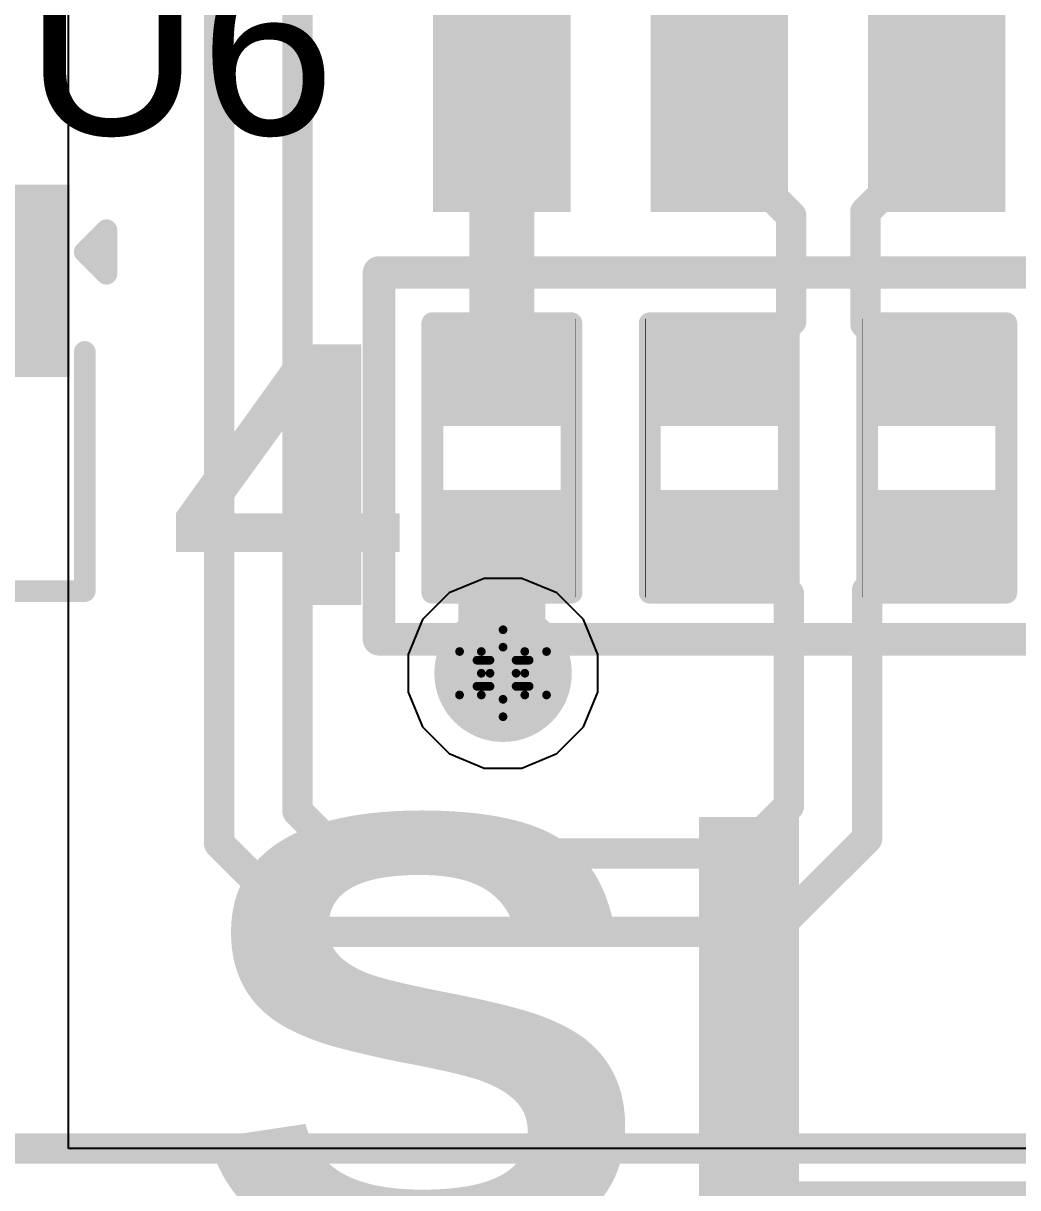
# Model space of a CAD drawing. Header units: inches. Extents: x -5 to 5328, y -4 to 5281.
# Drawn here: x 116.18 to 121.99, y 14.82 to 21.62 of the extents above; entities that cross this region are included whole.
import ezdxf

# ---------------------------------------------------------------- set-up
doc = ezdxf.new("R2010")
doc.units = ezdxf.units.IN
for name, color, linetype in [('Bottom Layer', 5, 'Continuous'), ('Bottom Solder', 6, 'Continuous'), ('Drill Drawing', 1, 'Continuous'), ('Layer 1', 16, 'Continuous'), ('Layer 2', 76, 'Continuous'), ('Top Layer', 1, 'Continuous'), ('Top Overlay', 2, 'Continuous'), ('Top Paste', 8, 'Continuous'), ('Top Solder', 216, 'Continuous'), ('Via Holes', 16, 'Continuous')]:
    doc.layers.add(name, color=color, linetype=linetype)
doc.styles.add('Arial', font='', dxfattribs={"height": 0.2})
doc.styles.add('Arial Black_Bold', font='', dxfattribs={"height": 0.2})
doc.styles.get('Arial').set_extended_font_data('Arial')
doc.styles.get('Arial Black_Bold').set_extended_font_data('Arial Black', bold=True)

# ---------------------------------------------------------------- blocks, each defined once
blk = doc.blocks.new('SOIC_8_0_154___3_90___W______9')
at = {"layer": 'Top Layer'}
for points in [[(1.92499996, 0.3350005999999998), (1.92499996, 0.9349993999999998), (3.474999399999999, 0.9349994), (3.474999399999999, 0.3350006000000001)], [(1.92499996, -0.9349994), (1.92499996, -0.3350006000000001), (3.474999399999999, -0.3350005999999998), (3.474999399999999, -0.9349993999999998)], [(1.92499996, -2.2049994), (1.92499996, -1.6050006), (3.474999399999999, -1.6050006), (3.474999399999999, -2.2049994)]]:
    blk.add_hatch(color=1, dxfattribs=at).paths.add_polyline_path(points)
at = {"layer": 'Top Paste'}
for points in [[(1.92499996, 0.3350005999999998), (1.92499996, 0.9349993999999998), (3.474999399999999, 0.9349994), (3.474999399999999, 0.3350006000000001)], [(1.92499996, -0.9349994), (1.92499996, -0.3350006000000001), (3.474999399999999, -0.3350005999999998), (3.474999399999999, -0.9349993999999998)], [(1.92499996, -2.2049994), (1.92499996, -1.6050006), (3.474999399999999, -1.6050006), (3.474999399999999, -2.2049994)]]:
    blk.add_hatch(color=8, dxfattribs=at).paths.add_polyline_path(points)
at = {"layer": 'Top Solder'}
for points in [[(1.82339996, 0.2334005999999998), (1.82339996, 1.0365994), (3.5765994, 1.0365994), (3.5765994, 0.2334006000000002)], [(1.82339996, -1.0365994), (1.82339996, -0.2334006000000002), (3.5765994, -0.2334005999999998), (3.5765994, -1.0365994)], [(1.82339996, -2.3065994), (1.82339996, -1.5034006), (3.5765994, -1.5034006), (3.5765994, -2.3065994)]]:
    blk.add_hatch(color=216, dxfattribs=at).paths.add_polyline_path(points)
blk = doc.blocks.new('R___0402_69')
at = {"layer": 'Top Layer'}
for points in [[(-0.6985, -0.3175), (-0.6985, 0.3175), (-0.2412999999999999, 0.3175), (-0.2413, -0.3175)], [(0.2412999999999999, -0.3175), (0.2413, 0.3175), (0.6985, 0.3175), (0.6985, -0.3175)]]:
    blk.add_hatch(color=1, dxfattribs=at).paths.add_polyline_path(points)
at = {"layer": 'Top Paste'}
for points in [[(-0.6985, -0.3175), (-0.6985, 0.3175), (-0.2412999999999999, 0.3175), (-0.2413, -0.3175)], [(0.2412999999999999, -0.3175), (0.2413, 0.3175), (0.6985, 0.3175), (0.6985, -0.3175)]]:
    blk.add_hatch(color=8, dxfattribs=at).paths.add_polyline_path(points)
at = {"layer": 'Top Solder'}
for points in [[(-0.75350116, -0.37250116), (-0.75350116, 0.37250116), (-0.1862988399999999, 0.37250116), (-0.18629884, -0.37250116)], [(0.1862988399999999, -0.37250116), (0.18629884, 0.37250116), (0.75350116, 0.37250116), (0.75350116, -0.37250116)]]:
    blk.add_hatch(color=216, dxfattribs=at).paths.add_polyline_path(points)
at = {"layer": 'Top Overlay'}
for points in [[(-0.7874, 0.4064, 0.127, 0.127, 0), (-0.7874, -0.4064, 0.127, 0.127, 0)], [(-0.7874, 0.4064, 0.127, 0.127, 0), (0.7874, 0.4064, 0.127, 0.127, 0)], [(0.7874, 0.4064, 0.127, 0.127, 0), (0.7874, -0.4064, 0.127, 0.127, 0)], [(-0.7874, -0.4064, 0.127, 0.127, 0), (0.7874, -0.4064, 0.127, 0.127, 0)], [(-0.8128, -0.4318, 0.0032258, 0.0032258, 0), (0.8128, -0.4318, 0.0032258, 0.0032258, 0)]]:
    blk.add_lwpolyline(points, format="xyseb", dxfattribs=at)
for points in [[(-0.8191499999999999, 0.4064, 0.0635, 0.0635, 1), (-0.7556499999999999, 0.4064, 0.0635, 0.0635, 1)], [(-0.8191499999999999, 0.4064, 0.0635, 0.0635, 1), (-0.7556499999999999, 0.4064, 0.0635, 0.0635, 1)], [(0.7556499999999999, 0.4064, 0.0635, 0.0635, 1), (0.8191499999999999, 0.4064, 0.0635, 0.0635, 1)], [(0.7556499999999999, 0.4064, 0.0635, 0.0635, 1), (0.8191499999999999, 0.4064, 0.0635, 0.0635, 1)], [(-0.8191499999999999, -0.4064, 0.0635, 0.0635, 1), (-0.7556499999999999, -0.4064, 0.0635, 0.0635, 1)], [(-0.8191499999999999, -0.4064, 0.0635, 0.0635, 1), (-0.7556499999999999, -0.4064, 0.0635, 0.0635, 1)], [(0.7556499999999999, -0.4064, 0.0635, 0.0635, 1), (0.8191499999999999, -0.4064, 0.0635, 0.0635, 1)], [(0.7556499999999999, -0.4064, 0.0635, 0.0635, 1), (0.8191499999999999, -0.4064, 0.0635, 0.0635, 1)], [(-0.81360518, -0.4318, 0.0016129, 0.0016129, 1), (-0.8119948199999999, -0.4318, 0.0016129, 0.0016129, 1)], [(0.8119948199999999, -0.4318, 0.0016129, 0.0016129, 1), (0.81360518, -0.4318, 0.0016129, 0.0016129, 1)]]:
    blk.add_lwpolyline(points, format="xyseb", close=True, dxfattribs=at)
blk = doc.blocks.new('R___0402_72')
at = {"layer": 'Top Layer'}
for points in [[(-0.6985, -0.3175), (-0.6985, 0.3174999999999999), (-0.2413000000000001, 0.3175), (-0.2412999999999999, -0.3174999999999999)], [(0.2413000000000001, -0.3175), (0.2412999999999999, 0.3174999999999999), (0.6985, 0.3175), (0.6985, -0.3174999999999999)]]:
    blk.add_hatch(color=1, dxfattribs=at).paths.add_polyline_path(points)
at = {"layer": 'Top Paste'}
for points in [[(-0.6985, -0.3175), (-0.6985, 0.3174999999999999), (-0.2413000000000001, 0.3175), (-0.2412999999999999, -0.3174999999999999)], [(0.2413000000000001, -0.3175), (0.2412999999999999, 0.3174999999999999), (0.6985, 0.3175), (0.6985, -0.3174999999999999)]]:
    blk.add_hatch(color=8, dxfattribs=at).paths.add_polyline_path(points)
at = {"layer": 'Top Solder'}
for points in [[(-0.75350116, -0.3725011600000001), (-0.75350116, 0.3725011599999999), (-0.18629884, 0.3725011600000001), (-0.1862988399999999, -0.3725011599999999)], [(0.18629884, -0.3725011600000001), (0.1862988399999999, 0.3725011599999999), (0.75350116, 0.3725011600000001), (0.75350116, -0.3725011599999999)]]:
    blk.add_hatch(color=216, dxfattribs=at).paths.add_polyline_path(points)
at = {"layer": 'Top Overlay'}
for points in [[(-0.7874, -0.4064, 0.127, 0.127, 0), (-0.7874, 0.4064, 0.127, 0.127, 0)], [(0.7874, 0.4064, 0.127, 0.127, 0), (-0.7874, 0.4064, 0.127, 0.127, 0)], [(0.7874, -0.4064, 0.127, 0.127, 0), (0.7874, 0.4064, 0.127, 0.127, 0)], [(0.7874, -0.4064, 0.127, 0.127, 0), (-0.7874, -0.4064, 0.127, 0.127, 0)], [(0.8128, -0.4318, 0.0032258, 0.0032258, 0), (-0.8128, -0.4318, 0.0032258, 0.0032258, 0)]]:
    blk.add_lwpolyline(points, format="xyseb", dxfattribs=at)
for points in [[(-0.8191499999999999, 0.4064, 0.0635, 0.0635, 1), (-0.7556499999999999, 0.4064, 0.0635, 0.0635, 1)], [(-0.8191499999999999, 0.4064, 0.0635, 0.0635, 1), (-0.7556499999999999, 0.4064, 0.0635, 0.0635, 1)], [(0.7556499999999999, 0.4064, 0.0635, 0.0635, 1), (0.8191499999999999, 0.4064, 0.0635, 0.0635, 1)], [(0.7556499999999999, 0.4064, 0.0635, 0.0635, 1), (0.8191499999999999, 0.4064, 0.0635, 0.0635, 1)], [(-0.8191499999999999, -0.4064, 0.0635, 0.0635, 1), (-0.7556499999999999, -0.4064, 0.0635, 0.0635, 1)], [(-0.8191499999999999, -0.4064, 0.0635, 0.0635, 1), (-0.7556499999999999, -0.4064, 0.0635, 0.0635, 1)], [(0.7556499999999999, -0.4064, 0.0635, 0.0635, 1), (0.8191499999999999, -0.4064, 0.0635, 0.0635, 1)], [(0.7556499999999999, -0.4064, 0.0635, 0.0635, 1), (0.8191499999999999, -0.4064, 0.0635, 0.0635, 1)], [(-0.81360518, -0.4318, 0.0016129, 0.0016129, 1), (-0.8119948199999999, -0.4318, 0.0016129, 0.0016129, 1)], [(0.8119948199999999, -0.4318, 0.0016129, 0.0016129, 1), (0.81360518, -0.4318, 0.0016129, 0.0016129, 1)]]:
    blk.add_lwpolyline(points, format="xyseb", close=True, dxfattribs=at)
blk = doc.blocks.new('R___0402_77')
at = {"layer": 'Top Layer'}
for points in [[(-0.6985, -0.3175), (-0.6985, 0.3174999999999999), (-0.2413000000000001, 0.3175), (-0.2412999999999999, -0.3174999999999999)], [(0.2413000000000001, -0.3175), (0.2412999999999999, 0.3174999999999999), (0.6985, 0.3175), (0.6985, -0.3174999999999999)]]:
    blk.add_hatch(color=1, dxfattribs=at).paths.add_polyline_path(points)
at = {"layer": 'Top Paste'}
for points in [[(-0.6985, -0.3175), (-0.6985, 0.3174999999999999), (-0.2413000000000001, 0.3175), (-0.2412999999999999, -0.3174999999999999)], [(0.2413000000000001, -0.3175), (0.2412999999999999, 0.3174999999999999), (0.6985, 0.3175), (0.6985, -0.3174999999999999)]]:
    blk.add_hatch(color=8, dxfattribs=at).paths.add_polyline_path(points)
at = {"layer": 'Top Solder'}
for points in [[(-0.75350116, -0.3725011600000001), (-0.75350116, 0.3725011599999999), (-0.18629884, 0.3725011600000001), (-0.1862988399999999, -0.3725011599999999)], [(0.18629884, -0.3725011600000001), (0.1862988399999999, 0.3725011599999999), (0.75350116, 0.3725011600000001), (0.75350116, -0.3725011599999999)]]:
    blk.add_hatch(color=216, dxfattribs=at).paths.add_polyline_path(points)
at = {"layer": 'Top Overlay'}
for points in [[(-0.7874, -0.4064, 0.127, 0.127, 0), (-0.7874, 0.4064, 0.127, 0.127, 0)], [(0.7874, 0.4064, 0.127, 0.127, 0), (-0.7874, 0.4064, 0.127, 0.127, 0)], [(0.7874, -0.4064, 0.127, 0.127, 0), (0.7874, 0.4064, 0.127, 0.127, 0)], [(0.7874, -0.4064, 0.127, 0.127, 0), (-0.7874, -0.4064, 0.127, 0.127, 0)], [(0.8128, -0.4318, 0.0032258, 0.0032258, 0), (-0.8128, -0.4318, 0.0032258, 0.0032258, 0)]]:
    blk.add_lwpolyline(points, format="xyseb", dxfattribs=at)
for points in [[(-0.8191499999999999, 0.4064, 0.0635, 0.0635, 1), (-0.7556499999999999, 0.4064, 0.0635, 0.0635, 1)], [(-0.8191499999999999, 0.4064, 0.0635, 0.0635, 1), (-0.7556499999999999, 0.4064, 0.0635, 0.0635, 1)], [(0.7556499999999999, 0.4064, 0.0635, 0.0635, 1), (0.8191499999999999, 0.4064, 0.0635, 0.0635, 1)], [(0.7556499999999999, 0.4064, 0.0635, 0.0635, 1), (0.8191499999999999, 0.4064, 0.0635, 0.0635, 1)], [(-0.8191499999999999, -0.4064, 0.0635, 0.0635, 1), (-0.7556499999999999, -0.4064, 0.0635, 0.0635, 1)], [(-0.8191499999999999, -0.4064, 0.0635, 0.0635, 1), (-0.7556499999999999, -0.4064, 0.0635, 0.0635, 1)], [(0.7556499999999999, -0.4064, 0.0635, 0.0635, 1), (0.8191499999999999, -0.4064, 0.0635, 0.0635, 1)], [(0.7556499999999999, -0.4064, 0.0635, 0.0635, 1), (0.8191499999999999, -0.4064, 0.0635, 0.0635, 1)], [(-0.81360518, -0.4318, 0.0016129, 0.0016129, 1), (-0.8119948199999999, -0.4318, 0.0016129, 0.0016129, 1)], [(0.8119948199999999, -0.4318, 0.0016129, 0.0016129, 1), (0.81360518, -0.4318, 0.0016129, 0.0016129, 1)]]:
    blk.add_lwpolyline(points, format="xyseb", close=True, dxfattribs=at)
blk = doc.blocks.new('SOT_23_142')
at = {"layer": 'Top Layer'}
for points in [[(-0.41000045, 1.46000089), (0.41000045, 1.46000089), (0.41000045, 0.54000019), (-0.41000045, 0.54000019)], [(-1.36000109, -0.54000019), (-0.54000019, -0.54000019), (-0.54000019, -1.46000089), (-1.36000109, -1.46000089)], [(0.54000019, -0.54000019), (1.36000109, -0.54000019), (1.36000109, -1.46000089), (0.54000019, -1.46000089)]]:
    blk.add_hatch(color=1, dxfattribs=at).paths.add_polyline_path(points)
at = {"layer": 'Top Paste'}
for points in [[(-0.41000045, 1.46000089), (0.41000045, 1.46000089), (0.41000045, 0.54000019), (-0.41000045, 0.54000019)], [(-1.36000109, -0.54000019), (-0.54000019, -0.54000019), (-0.54000019, -1.46000089), (-1.36000109, -1.46000089)], [(0.54000019, -0.54000019), (1.36000109, -0.54000019), (1.36000109, -1.46000089), (0.54000019, -1.46000089)]]:
    blk.add_hatch(color=8, dxfattribs=at).paths.add_polyline_path(points)
at = {"layer": 'Top Solder'}
for points in [[(-0.51160045, 1.56160089), (0.51160045, 1.56160089), (0.51160045, 0.43840019), (-0.51160045, 0.43840019)], [(-1.46160109, -0.43840019), (-0.43840019, -0.43840019), (-0.43840019, -1.56160089), (-1.46160109, -1.56160089)], [(0.43840019, -0.43840019), (1.46160109, -0.43840019), (1.46160109, -1.56160089), (0.43840019, -1.56160089)]]:
    blk.add_hatch(color=216, dxfattribs=at).paths.add_polyline_path(points)
at = {"layer": 'Top Overlay'}
for points in [[(-1.5494, 0.8128, 0.127, 0.127, 0), (-1.54940254, -0.5841999999999999, 0.127, 0.127, 0)], [(-0.5588, 0.8128, 0.127, 0.127, 0), (-1.5494, 0.8128, 0.127, 0.127, 0)], [(1.5494, 0.8128, 0.127, 0.127, 0), (0.5588, 0.8128, 0.127, 0.127, 0)], [(1.54940254, -0.5841999999999999, 0.127, 0.127, 0), (1.5494, 0.8128, 0.127, 0.127, 0)], [(0.3302, -0.7874, 0.127, 0.127, 0), (-0.3302, -0.7874, 0.127, 0.127, 0)], [(-1.6764, -1.0414, 0.127, 0.127, 0), (-1.6764, -1.2954, 0.127, 0.127, 0)], [(-1.5494, -1.1684, 0.127, 0.127, 0), (-1.6764, -1.0414, 0.127, 0.127, 0)], [(-1.5494, -1.1684, 0.127, 0.127, 0), (-1.6764, -1.2954, 0.127, 0.127, 0)]]:
    blk.add_lwpolyline(points, format="xyseb", dxfattribs=at)
for points in [[(-1.58115, 0.8128, 0.0635, 0.0635, 1), (-1.51765, 0.8128, 0.0635, 0.0635, 1)], [(-1.58115, 0.8128, 0.0635, 0.0635, 1), (-1.51765, 0.8128, 0.0635, 0.0635, 1)], [(-0.5905499999999999, 0.8128, 0.0635, 0.0635, 1), (-0.52705, 0.8128, 0.0635, 0.0635, 1)], [(0.52705, 0.8128, 0.0635, 0.0635, 1), (0.5905499999999999, 0.8128, 0.0635, 0.0635, 1)], [(1.51765, 0.8128, 0.0635, 0.0635, 1), (1.58115, 0.8128, 0.0635, 0.0635, 1)], [(1.51765, 0.8128, 0.0635, 0.0635, 1), (1.58115, 0.8128, 0.0635, 0.0635, 1)], [(-1.58115254, -0.5841999999999999, 0.0635, 0.0635, 1), (-1.51765254, -0.5841999999999999, 0.0635, 0.0635, 1)], [(1.51765254, -0.5841999999999999, 0.0635, 0.0635, 1), (1.58115254, -0.5841999999999999, 0.0635, 0.0635, 1)], [(-0.36195, -0.7874, 0.0635, 0.0635, 1), (-0.29845, -0.7874, 0.0635, 0.0635, 1)], [(0.29845, -0.7874, 0.0635, 0.0635, 1), (0.36195, -0.7874, 0.0635, 0.0635, 1)], [(-1.70815, -1.0414, 0.0635, 0.0635, 1), (-1.64465, -1.0414, 0.0635, 0.0635, 1)], [(-1.70815, -1.0414, 0.0635, 0.0635, 1), (-1.64465, -1.0414, 0.0635, 0.0635, 1)], [(-1.58115, -1.1684, 0.0635, 0.0635, 1), (-1.51765, -1.1684, 0.0635, 0.0635, 1)], [(-1.58115, -1.1684, 0.0635, 0.0635, 1), (-1.51765, -1.1684, 0.0635, 0.0635, 1)], [(-1.70815, -1.2954, 0.0635, 0.0635, 1), (-1.64465, -1.2954, 0.0635, 0.0635, 1)], [(-1.70815, -1.2954, 0.0635, 0.0635, 1), (-1.64465, -1.2954, 0.0635, 0.0635, 1)]]:
    blk.add_lwpolyline(points, format="xyseb", close=True, dxfattribs=at)

msp = doc.modelspace()

# ---------------------------------------------------------------- hatches: boundary and pattern name
at = {"layer": 'Bottom Layer'}
h = msp.add_hatch(color=5, dxfattribs=at)
edge = h.paths.add_edge_path()
edge.add_arc((118.98027004, 17.8260756), 0.2999994, 0, 360)
at = {"layer": 'Bottom Solder'}
h = msp.add_hatch(color=6, dxfattribs=at)
edge = h.paths.add_edge_path()
edge.add_arc((118.98027004, 17.8260756), 0.4015993999999999, 0, 360)
at = {"layer": 'Layer 1'}
h = msp.add_hatch(color=16, dxfattribs=at)
edge = h.paths.add_edge_path()
edge.add_arc((118.98027004, 17.8260756), 0.2999994, 0, 360)
at = {"layer": 'Layer 2'}
h = msp.add_hatch(color=76, dxfattribs=at)
edge = h.paths.add_edge_path()
edge.add_arc((118.98027004, 17.8260756), 0.2999994, 0, 360)
at = {"layer": 'Top Layer'}
h = msp.add_hatch(color=1, dxfattribs=at)
edge = h.paths.add_edge_path()
edge.add_arc((118.98027004, 17.8260756), 0.2999994, 0, 360)
at = {"layer": 'Top Solder'}
h = msp.add_hatch(color=216, dxfattribs=at)
edge = h.paths.add_edge_path()
edge.add_arc((118.98027004, 17.8260756), 0.4015993999999999, 0, 360)
at = {"layer": 'Via Holes'}
h = msp.add_hatch(color=7, dxfattribs=at)
edge = h.paths.add_edge_path()
edge.add_arc((118.98027004, 17.8260756), 0.1499997, 0, 360)

# ---------------------------------------------------------------- linework, layer by layer
at = {"layer": 'Drill Drawing'}
for points in [[(118.85327004, 17.9530756, 0.0508, 0.0508, 0), (118.98027004, 18.0800756, 0.0508, 0.0508, 0)], [(118.98027004, 18.0800756, 0.0508, 0.0508, 0), (119.10727004, 17.9530756, 0.0508, 0.0508, 0)], [(118.72627004, 17.9530756, 0.0508, 0.0508, 0), (118.85327004, 17.8260756, 0.0508, 0.0508, 0)], [(118.72627004, 17.9530756, 0.0508, 0.0508, 0), (118.85327004, 17.9530756, 0.0508, 0.0508, 0)], [(118.90407004, 17.9022756, 0.0508, 0.0508, 0), (118.98027004, 17.9784756, 0.0508, 0.0508, 0)], [(118.98027004, 17.9784756, 0.0508, 0.0508, 0), (119.05647004, 17.9022756, 0.0508, 0.0508, 0)], [(119.10727004, 17.9530756, 0.0508, 0.0508, 0), (119.23427004, 17.9530756, 0.0508, 0.0508, 0)], [(119.10727004, 17.8260756, 0.0508, 0.0508, 0), (119.23427004, 17.9530756, 0.0508, 0.0508, 0)], [(118.82787004, 17.9022756, 0.0508, 0.0508, 0), (118.90407004, 17.8260756, 0.0508, 0.0508, 0)], [(118.82787004, 17.9022756, 0.0508, 0.0508, 0), (118.90407004, 17.9022756, 0.0508, 0.0508, 0)], [(119.05647004, 17.9022756, 0.0508, 0.0508, 0), (119.13267004, 17.9022756, 0.0508, 0.0508, 0)], [(119.05647004, 17.8260756, 0.0508, 0.0508, 0), (119.13267004, 17.9022756, 0.0508, 0.0508, 0)], [(118.72627004, 17.6990756, 0.0508, 0.0508, 0), (118.85327004, 17.8260756, 0.0508, 0.0508, 0)], [(118.82787004, 17.7498756, 0.0508, 0.0508, 0), (118.90407004, 17.8260756, 0.0508, 0.0508, 0)], [(119.05647004, 17.8260756, 0.0508, 0.0508, 0), (119.13267004, 17.7498756, 0.0508, 0.0508, 0)], [(119.10727004, 17.8260756, 0.0508, 0.0508, 0), (119.23427004, 17.6990756, 0.0508, 0.0508, 0)], [(118.82787004, 17.7498756, 0.0508, 0.0508, 0), (118.90407004, 17.7498756, 0.0508, 0.0508, 0)], [(118.90407004, 17.7498756, 0.0508, 0.0508, 0), (118.98027004, 17.6736756, 0.0508, 0.0508, 0)], [(118.98027004, 17.6736756, 0.0508, 0.0508, 0), (119.05647004, 17.7498756, 0.0508, 0.0508, 0)], [(119.05647004, 17.7498756, 0.0508, 0.0508, 0), (119.13267004, 17.7498756, 0.0508, 0.0508, 0)], [(118.72627004, 17.6990756, 0.0508, 0.0508, 0), (118.85327004, 17.6990756, 0.0508, 0.0508, 0)], [(118.85327004, 17.6990756, 0.0508, 0.0508, 0), (118.98027004, 17.5720756, 0.0508, 0.0508, 0)], [(118.98027004, 17.5720756, 0.0508, 0.0508, 0), (119.10727004, 17.6990756, 0.0508, 0.0508, 0)], [(119.10727004, 17.6990756, 0.0508, 0.0508, 0), (119.23427004, 17.6990756, 0.0508, 0.0508, 0)]]:
    msp.add_lwpolyline(points, format="xyseb", dxfattribs=at)
for points in [[(118.96757004, 18.0800756, 0.0254, 0.0254, 1), (118.99297004, 18.0800756, 0.0254, 0.0254, 1)], [(118.96757004, 18.0800756, 0.0254, 0.0254, 1), (118.99297004, 18.0800756, 0.0254, 0.0254, 1)], [(118.71357004, 17.9530756, 0.0254, 0.0254, 1), (118.73897004, 17.9530756, 0.0254, 0.0254, 1)], [(118.71357004, 17.9530756, 0.0254, 0.0254, 1), (118.73897004, 17.9530756, 0.0254, 0.0254, 1)], [(118.84057004, 17.9530756, 0.0254, 0.0254, 1), (118.86597004, 17.9530756, 0.0254, 0.0254, 1)], [(118.84057004, 17.9530756, 0.0254, 0.0254, 1), (118.86597004, 17.9530756, 0.0254, 0.0254, 1)], [(118.96757004, 17.9784756, 0.0254, 0.0254, 1), (118.99297004, 17.9784756, 0.0254, 0.0254, 1)], [(118.96757004, 17.9784756, 0.0254, 0.0254, 1), (118.99297004, 17.9784756, 0.0254, 0.0254, 1)], [(119.09457004, 17.9530756, 0.0254, 0.0254, 1), (119.11997004, 17.9530756, 0.0254, 0.0254, 1)], [(119.09457004, 17.9530756, 0.0254, 0.0254, 1), (119.11997004, 17.9530756, 0.0254, 0.0254, 1)], [(119.22157004, 17.9530756, 0.0254, 0.0254, 1), (119.24697004, 17.9530756, 0.0254, 0.0254, 1)], [(119.22157004, 17.9530756, 0.0254, 0.0254, 1), (119.24697004, 17.9530756, 0.0254, 0.0254, 1)], [(118.81517004, 17.9022756, 0.0254, 0.0254, 1), (118.84057004, 17.9022756, 0.0254, 0.0254, 1)], [(118.81517004, 17.9022756, 0.0254, 0.0254, 1), (118.84057004, 17.9022756, 0.0254, 0.0254, 1)], [(118.89137004, 17.9022756, 0.0254, 0.0254, 1), (118.91677004, 17.9022756, 0.0254, 0.0254, 1)], [(118.89137004, 17.9022756, 0.0254, 0.0254, 1), (118.91677004, 17.9022756, 0.0254, 0.0254, 1)], [(119.04377004, 17.9022756, 0.0254, 0.0254, 1), (119.06917004, 17.9022756, 0.0254, 0.0254, 1)], [(119.04377004, 17.9022756, 0.0254, 0.0254, 1), (119.06917004, 17.9022756, 0.0254, 0.0254, 1)], [(119.11997004, 17.9022756, 0.0254, 0.0254, 1), (119.14537004, 17.9022756, 0.0254, 0.0254, 1)], [(119.11997004, 17.9022756, 0.0254, 0.0254, 1), (119.14537004, 17.9022756, 0.0254, 0.0254, 1)], [(118.84057004, 17.8260756, 0.0254, 0.0254, 1), (118.86597004, 17.8260756, 0.0254, 0.0254, 1)], [(118.84057004, 17.8260756, 0.0254, 0.0254, 1), (118.86597004, 17.8260756, 0.0254, 0.0254, 1)], [(118.89137004, 17.8260756, 0.0254, 0.0254, 1), (118.91677004, 17.8260756, 0.0254, 0.0254, 1)], [(118.89137004, 17.8260756, 0.0254, 0.0254, 1), (118.91677004, 17.8260756, 0.0254, 0.0254, 1)], [(119.04377004, 17.8260756, 0.0254, 0.0254, 1), (119.06917004, 17.8260756, 0.0254, 0.0254, 1)], [(119.04377004, 17.8260756, 0.0254, 0.0254, 1), (119.06917004, 17.8260756, 0.0254, 0.0254, 1)], [(119.09457004, 17.8260756, 0.0254, 0.0254, 1), (119.11997004, 17.8260756, 0.0254, 0.0254, 1)], [(119.09457004, 17.8260756, 0.0254, 0.0254, 1), (119.11997004, 17.8260756, 0.0254, 0.0254, 1)], [(118.81517004, 17.7498756, 0.0254, 0.0254, 1), (118.84057004, 17.7498756, 0.0254, 0.0254, 1)], [(118.81517004, 17.7498756, 0.0254, 0.0254, 1), (118.84057004, 17.7498756, 0.0254, 0.0254, 1)], [(118.89137004, 17.7498756, 0.0254, 0.0254, 1), (118.91677004, 17.7498756, 0.0254, 0.0254, 1)], [(118.89137004, 17.7498756, 0.0254, 0.0254, 1), (118.91677004, 17.7498756, 0.0254, 0.0254, 1)], [(119.04377004, 17.7498756, 0.0254, 0.0254, 1), (119.06917004, 17.7498756, 0.0254, 0.0254, 1)], [(119.04377004, 17.7498756, 0.0254, 0.0254, 1), (119.06917004, 17.7498756, 0.0254, 0.0254, 1)], [(119.11997004, 17.7498756, 0.0254, 0.0254, 1), (119.14537004, 17.7498756, 0.0254, 0.0254, 1)], [(119.11997004, 17.7498756, 0.0254, 0.0254, 1), (119.14537004, 17.7498756, 0.0254, 0.0254, 1)], [(118.71357004, 17.6990756, 0.0254, 0.0254, 1), (118.73897004, 17.6990756, 0.0254, 0.0254, 1)], [(118.71357004, 17.6990756, 0.0254, 0.0254, 1), (118.73897004, 17.6990756, 0.0254, 0.0254, 1)], [(118.84057004, 17.6990756, 0.0254, 0.0254, 1), (118.86597004, 17.6990756, 0.0254, 0.0254, 1)], [(118.84057004, 17.6990756, 0.0254, 0.0254, 1), (118.86597004, 17.6990756, 0.0254, 0.0254, 1)], [(118.96757004, 17.6736756, 0.0254, 0.0254, 1), (118.99297004, 17.6736756, 0.0254, 0.0254, 1)], [(118.96757004, 17.6736756, 0.0254, 0.0254, 1), (118.99297004, 17.6736756, 0.0254, 0.0254, 1)], [(119.09457004, 17.6990756, 0.0254, 0.0254, 1), (119.11997004, 17.6990756, 0.0254, 0.0254, 1)], [(119.09457004, 17.6990756, 0.0254, 0.0254, 1), (119.11997004, 17.6990756, 0.0254, 0.0254, 1)], [(119.22157004, 17.6990756, 0.0254, 0.0254, 1), (119.24697004, 17.6990756, 0.0254, 0.0254, 1)], [(119.22157004, 17.6990756, 0.0254, 0.0254, 1), (119.24697004, 17.6990756, 0.0254, 0.0254, 1)], [(118.96757004, 17.5720756, 0.0254, 0.0254, 1), (118.99297004, 17.5720756, 0.0254, 0.0254, 1)], [(118.96757004, 17.5720756, 0.0254, 0.0254, 1), (118.99297004, 17.5720756, 0.0254, 0.0254, 1)]]:
    msp.add_lwpolyline(points, format="xyseb", close=True, dxfattribs=at)
at = {"layer": 'Layer 2'}
for p, q in [((116.44108792, 15.04855512), (116.44108792, 28.8535364)), ((118.87007214, 18.380075), (118.66645558, 18.2957343)), ((118.87007214, 18.380075), (118.66645558, 18.2957343)), ((119.09046794, 18.380075), (118.87007214, 18.380075)), ((119.09046794, 18.380075), (118.87007214, 18.380075)), ((119.2940845, 18.2957343), (119.09046794, 18.380075)), ((119.2940845, 18.2957343), (119.09046794, 18.380075)), ((118.66645558, 18.2957343), (118.51061134, 18.13989006)), ((118.66645558, 18.2957343), (118.51061134, 18.13989006)), ((119.44992874, 18.13989006), (119.2940845, 18.2957343)), ((119.44992874, 18.13989006), (119.2940845, 18.2957343)), ((118.51061134, 18.13989006), (118.42627064, 17.9362735)), ((118.51061134, 18.13989006), (118.42627064, 17.9362735)), ((119.53426944, 17.9362735), (119.44992874, 18.13989006)), ((119.53426944, 17.9362735), (119.44992874, 18.13989006)), ((118.42627064, 17.9362735), (118.42627064, 17.7158777)), ((118.42627064, 17.9362735), (118.42627064, 17.7158777)), ((119.53426944, 17.7158777), (119.53426944, 17.9362735)), ((119.53426944, 17.7158777), (119.53426944, 17.9362735)), ((118.42627064, 17.7158777), (118.51061134, 17.51226114)), ((118.42627064, 17.7158777), (118.51061134, 17.51226114)), ((119.44992874, 17.51226114), (119.53426944, 17.7158777)), ((119.44992874, 17.51226114), (119.53426944, 17.7158777)), ((118.51061134, 17.51226114), (118.66645558, 17.3564169)), ((118.51061134, 17.51226114), (118.66645558, 17.3564169)), ((119.2940845, 17.3564169), (119.44992874, 17.51226114)), ((119.2940845, 17.3564169), (119.44992874, 17.51226114)), ((118.66645558, 17.3564169), (118.87007214, 17.2720762)), ((118.66645558, 17.3564169), (118.87007214, 17.2720762)), ((119.09046794, 17.2720762), (119.2940845, 17.3564169)), ((119.09046794, 17.2720762), (119.2940845, 17.3564169)), ((118.87007214, 17.2720762), (119.09046794, 17.2720762)), ((118.87007214, 17.2720762), (119.09046794, 17.2720762)), ((130.86828792, 15.04855512), (116.44108792, 15.04855512))]:
    msp.add_line(p, q, dxfattribs=at)
at = {"layer": 'Top Layer'}
for points in [[(118.97338918, 21.39830366, 0.254, 0.254, 0), (118.97338918, 24.88257406, 0.254, 0.254, 0)], [(117.77949774, 17.02046888, 0.1778, 0.1778, 0), (117.77949774, 23.17824168, 0.1778, 0.1778, 0)], [(117.32229774, 16.83109156, 0.1778, 0.1778, 0), (117.32229774, 22.98886436, 0.1778, 0.1778, 0)], [(118.97341966, 19.68114428, 0.3809999999999999, 0.3809999999999999, 0), (118.97341966, 21.39832144, 0.3809999999999999, 0.3809999999999999, 0)], [(120.24349078, 21.27122492, 0.1778, 0.1778, 0), (120.45448858, 21.06022712, 0.1778, 0.1778, 0)], [(121.51349078, 20.92340494, 0.1778, 0.1778, 0), (121.51349078, 21.27122238, 0.1778, 0.1778, 0)], [(120.45448858, 20.70779196, 0.1778, 0.1778, 0), (120.45448858, 21.06022712, 0.1778, 0.1778, 0)], [(121.30228978, 20.71220394, 0.1778, 0.1778, 0), (121.51349078, 20.92340494, 0.1778, 0.1778, 0)], [(120.45448858, 20.70779196, 0.1778, 0.1778, 0), (120.66360932, 20.49867122, 0.1778, 0.1778, 0)], [(121.09697904, 20.52089114, 0.1778, 0.1778, 0), (121.28829184, 20.71220394, 0.1778, 0.1778, 0)], [(121.28829184, 20.71220394, 0.1778, 0.1778, 0), (121.30228978, 20.71220394, 0.1778, 0.1778, 0)], [(120.66360932, 19.88509866, 0.1778, 0.1778, 0), (120.66360932, 20.49867122, 0.1778, 0.1778, 0)], [(121.09697904, 19.86801208, 0.1778, 0.1778, 0), (121.09697904, 20.52089114, 0.1778, 0.1778, 0)], [(120.4721492, 19.69363854, 0.1778, 0.1778, 0), (120.66360932, 19.88509866, 0.1778, 0.1778, 0)], [(121.09697904, 19.86801208, 0.1778, 0.1778, 0), (121.271411, 19.69358012, 0.1778, 0.1778, 0)], [(118.97341712, 19.68114174, 0.254, 0.254, 0), (118.97341966, 19.68114428, 0.254, 0.254, 0)], [(120.33239078, 19.55389028, 0.1778, 0.1778, 0), (120.47213904, 19.69363854, 0.1778, 0.1778, 0)], [(120.47213904, 19.69363854, 0.1778, 0.1778, 0), (120.4721492, 19.69363854, 0.1778, 0.1778, 0)], [(121.271411, 19.69358012, 0.1778, 0.1778, 0), (121.37378824, 19.69358012, 0.1778, 0.1778, 0)], [(121.37378824, 19.69358012, 0.1778, 0.1778, 0), (121.51349078, 19.55387758, 0.1778, 0.1778, 0)], [(120.33239078, 19.55388012, 0.1778, 0.1778, 0), (120.33239078, 19.55389028, 0.1778, 0.1778, 0)], [(118.97341712, 17.83292852, 0.508, 0.508, 0), (118.97341712, 18.57244952, 0.508, 0.508, 0)], [(120.24347046, 18.61407758, 0.1778, 0.1778, 0), (120.33237046, 18.61407758, 0.1778, 0.1778, 0)], [(120.33237046, 18.61407758, 0.1778, 0.1778, 0), (120.47207046, 18.47437758, 0.1778, 0.1778, 0)], [(121.37379078, 18.47437758, 0.1778, 0.1778, 0), (121.51349078, 18.61407758, 0.1778, 0.1778, 0)], [(120.47207046, 18.46805806, 0.1778, 0.1778, 0), (120.47207046, 18.47437758, 0.1778, 0.1778, 0)], [(120.47207046, 18.46805806, 0.1778, 0.1778, 0), (120.64988062, 18.2902479, 0.1778, 0.1778, 0)], [(121.10708062, 18.31042312, 0.1778, 0.1778, 0), (121.27103508, 18.47437758, 0.1778, 0.1778, 0)], [(121.27103508, 18.47437758, 0.1778, 0.1778, 0), (121.37379078, 18.47437758, 0.1778, 0.1778, 0)], [(120.64988062, 17.05078632, 0.1778, 0.1778, 0), (120.64988062, 18.2902479, 0.1778, 0.1778, 0)], [(121.10708062, 16.861409, 0.1778, 0.1778, 0), (121.10708062, 18.31042312, 0.1778, 0.1778, 0)], [(117.77949774, 17.02046888, 0.1778, 0.1778, 0), (118.0271579, 16.77280872, 0.1778, 0.1778, 0)], [(120.37190302, 16.77280872, 0.1778, 0.1778, 0), (120.64988062, 17.05078632, 0.1778, 0.1778, 0)], [(120.56128034, 16.31560872, 0.1778, 0.1778, 0), (121.10708062, 16.861409, 0.1778, 0.1778, 0)], [(117.32229774, 16.83109156, 0.1778, 0.1778, 0), (117.83778058, 16.31560872, 0.1778, 0.1778, 0)], [(118.0271579, 16.77280872, 0.1778, 0.1778, 0), (120.37190302, 16.77280872, 0.1778, 0.1778, 0)], [(117.83778058, 16.31560872, 0.1778, 0.1778, 0), (120.56128034, 16.31560872, 0.1778, 0.1778, 0)], [(114.11067602, 15.04855512, 0.1778, 0.1778, 0), (123.95082144, 15.04855512, 0.1778, 0.1778, 0)]]:
    msp.add_lwpolyline(points, format="xyseb", dxfattribs=at)
for points in [[(118.87816966, 21.39832144, 0.1905, 0.1905, 1), (119.06866966, 21.39832144, 0.1905, 0.1905, 1)], [(118.90988918, 21.39830366, 0.127, 0.127, 1), (119.03688918, 21.39830366, 0.127, 0.127, 1)], [(120.19904078, 21.27122492, 0.08889999999999999, 0.08889999999999999, 1), (120.28794078, 21.27122492, 0.08889999999999999, 0.08889999999999999, 1)], [(121.46904078, 21.27122238, 0.08889999999999999, 0.08889999999999999, 1), (121.55794078, 21.27122238, 0.08889999999999999, 0.08889999999999999, 1)], [(120.41003858, 21.06022712, 0.08889999999999999, 0.08889999999999999, 1), (120.49893858, 21.06022712, 0.08889999999999999, 0.08889999999999999, 1)], [(120.41003858, 21.06022712, 0.08889999999999999, 0.08889999999999999, 1), (120.49893858, 21.06022712, 0.08889999999999999, 0.08889999999999999, 1)], [(121.46904078, 20.92340494, 0.08889999999999999, 0.08889999999999999, 1), (121.55794078, 20.92340494, 0.08889999999999999, 0.08889999999999999, 1)], [(121.46904078, 20.92340494, 0.08889999999999999, 0.08889999999999999, 1), (121.55794078, 20.92340494, 0.08889999999999999, 0.08889999999999999, 1)], [(120.41003858, 20.70779196, 0.08889999999999999, 0.08889999999999999, 1), (120.49893858, 20.70779196, 0.08889999999999999, 0.08889999999999999, 1)], [(120.41003858, 20.70779196, 0.08889999999999999, 0.08889999999999999, 1), (120.49893858, 20.70779196, 0.08889999999999999, 0.08889999999999999, 1)], [(121.24384184, 20.71220394, 0.08889999999999999, 0.08889999999999999, 1), (121.33274184, 20.71220394, 0.08889999999999999, 0.08889999999999999, 1)], [(121.24384184, 20.71220394, 0.08889999999999999, 0.08889999999999999, 1), (121.33274184, 20.71220394, 0.08889999999999999, 0.08889999999999999, 1)], [(121.25783978, 20.71220394, 0.08889999999999999, 0.08889999999999999, 1), (121.34673978, 20.71220394, 0.08889999999999999, 0.08889999999999999, 1)], [(121.25783978, 20.71220394, 0.08889999999999999, 0.08889999999999999, 1), (121.34673978, 20.71220394, 0.08889999999999999, 0.08889999999999999, 1)], [(120.61915932, 20.49867122, 0.08889999999999999, 0.08889999999999999, 1), (120.70805932, 20.49867122, 0.08889999999999999, 0.08889999999999999, 1)], [(120.61915932, 20.49867122, 0.08889999999999999, 0.08889999999999999, 1), (120.70805932, 20.49867122, 0.08889999999999999, 0.08889999999999999, 1)], [(121.05252904, 20.52089114, 0.08889999999999999, 0.08889999999999999, 1), (121.14142904, 20.52089114, 0.08889999999999999, 0.08889999999999999, 1)], [(121.05252904, 20.52089114, 0.08889999999999999, 0.08889999999999999, 1), (121.14142904, 20.52089114, 0.08889999999999999, 0.08889999999999999, 1)], [(120.61915932, 19.88509866, 0.08889999999999999, 0.08889999999999999, 1), (120.70805932, 19.88509866, 0.08889999999999999, 0.08889999999999999, 1)], [(120.61915932, 19.88509866, 0.08889999999999999, 0.08889999999999999, 1), (120.70805932, 19.88509866, 0.08889999999999999, 0.08889999999999999, 1)], [(121.05252904, 19.86801208, 0.08889999999999999, 0.08889999999999999, 1), (121.14142904, 19.86801208, 0.08889999999999999, 0.08889999999999999, 1)], [(121.05252904, 19.86801208, 0.08889999999999999, 0.08889999999999999, 1), (121.14142904, 19.86801208, 0.08889999999999999, 0.08889999999999999, 1)], [(118.87816966, 19.68114428, 0.1905, 0.1905, 1), (119.06866966, 19.68114428, 0.1905, 0.1905, 1)], [(118.90991712, 19.68114174, 0.127, 0.127, 1), (119.03691712, 19.68114174, 0.127, 0.127, 1)], [(118.90991966, 19.68114428, 0.127, 0.127, 1), (119.03691966, 19.68114428, 0.127, 0.127, 1)], [(120.42768904, 19.69363854, 0.08889999999999999, 0.08889999999999999, 1), (120.51658904, 19.69363854, 0.08889999999999999, 0.08889999999999999, 1)], [(120.42768904, 19.69363854, 0.08889999999999999, 0.08889999999999999, 1), (120.51658904, 19.69363854, 0.08889999999999999, 0.08889999999999999, 1)], [(120.4276992, 19.69363854, 0.08889999999999999, 0.08889999999999999, 1), (120.5165992, 19.69363854, 0.08889999999999999, 0.08889999999999999, 1)], [(120.4276992, 19.69363854, 0.08889999999999999, 0.08889999999999999, 1), (120.5165992, 19.69363854, 0.08889999999999999, 0.08889999999999999, 1)], [(121.226961, 19.69358012, 0.08889999999999999, 0.08889999999999999, 1), (121.315861, 19.69358012, 0.08889999999999999, 0.08889999999999999, 1)], [(121.226961, 19.69358012, 0.08889999999999999, 0.08889999999999999, 1), (121.315861, 19.69358012, 0.08889999999999999, 0.08889999999999999, 1)], [(121.32933824, 19.69358012, 0.08889999999999999, 0.08889999999999999, 1), (121.41823824, 19.69358012, 0.08889999999999999, 0.08889999999999999, 1)], [(121.32933824, 19.69358012, 0.08889999999999999, 0.08889999999999999, 1), (121.41823824, 19.69358012, 0.08889999999999999, 0.08889999999999999, 1)], [(120.28794078, 19.55389028, 0.08889999999999999, 0.08889999999999999, 1), (120.37684078, 19.55389028, 0.08889999999999999, 0.08889999999999999, 1)], [(120.28794078, 19.55389028, 0.08889999999999999, 0.08889999999999999, 1), (120.37684078, 19.55389028, 0.08889999999999999, 0.08889999999999999, 1)], [(120.28794078, 19.55388012, 0.08889999999999999, 0.08889999999999999, 1), (120.37684078, 19.55388012, 0.08889999999999999, 0.08889999999999999, 1)], [(121.46904078, 19.55387758, 0.08889999999999999, 0.08889999999999999, 1), (121.55794078, 19.55387758, 0.08889999999999999, 0.08889999999999999, 1)], [(118.84641712, 18.57244952, 0.254, 0.254, 1), (119.10041712, 18.57244952, 0.254, 0.254, 1)], [(120.19902046, 18.61407758, 0.08889999999999999, 0.08889999999999999, 1), (120.28792046, 18.61407758, 0.08889999999999999, 0.08889999999999999, 1)], [(120.28792046, 18.61407758, 0.08889999999999999, 0.08889999999999999, 1), (120.37682046, 18.61407758, 0.08889999999999999, 0.08889999999999999, 1)], [(120.28792046, 18.61407758, 0.08889999999999999, 0.08889999999999999, 1), (120.37682046, 18.61407758, 0.08889999999999999, 0.08889999999999999, 1)], [(121.46904078, 18.61407758, 0.08889999999999999, 0.08889999999999999, 1), (121.55794078, 18.61407758, 0.08889999999999999, 0.08889999999999999, 1)], [(120.42762046, 18.47437758, 0.08889999999999999, 0.08889999999999999, 1), (120.51652046, 18.47437758, 0.08889999999999999, 0.08889999999999999, 1)], [(120.42762046, 18.47437758, 0.08889999999999999, 0.08889999999999999, 1), (120.51652046, 18.47437758, 0.08889999999999999, 0.08889999999999999, 1)], [(120.42762046, 18.46805806, 0.08889999999999999, 0.08889999999999999, 1), (120.51652046, 18.46805806, 0.08889999999999999, 0.08889999999999999, 1)], [(120.42762046, 18.46805806, 0.08889999999999999, 0.08889999999999999, 1), (120.51652046, 18.46805806, 0.08889999999999999, 0.08889999999999999, 1)], [(121.22658508, 18.47437758, 0.08889999999999999, 0.08889999999999999, 1), (121.31548508, 18.47437758, 0.08889999999999999, 0.08889999999999999, 1)], [(121.22658508, 18.47437758, 0.08889999999999999, 0.08889999999999999, 1), (121.31548508, 18.47437758, 0.08889999999999999, 0.08889999999999999, 1)], [(121.32934078, 18.47437758, 0.08889999999999999, 0.08889999999999999, 1), (121.41824078, 18.47437758, 0.08889999999999999, 0.08889999999999999, 1)], [(121.32934078, 18.47437758, 0.08889999999999999, 0.08889999999999999, 1), (121.41824078, 18.47437758, 0.08889999999999999, 0.08889999999999999, 1)], [(120.60543062, 18.2902479, 0.08889999999999999, 0.08889999999999999, 1), (120.69433062, 18.2902479, 0.08889999999999999, 0.08889999999999999, 1)], [(120.60543062, 18.2902479, 0.08889999999999999, 0.08889999999999999, 1), (120.69433062, 18.2902479, 0.08889999999999999, 0.08889999999999999, 1)], [(121.06263062, 18.31042312, 0.08889999999999999, 0.08889999999999999, 1), (121.15153062, 18.31042312, 0.08889999999999999, 0.08889999999999999, 1)], [(121.06263062, 18.31042312, 0.08889999999999999, 0.08889999999999999, 1), (121.15153062, 18.31042312, 0.08889999999999999, 0.08889999999999999, 1)], [(118.84641712, 17.83292852, 0.254, 0.254, 1), (119.10041712, 17.83292852, 0.254, 0.254, 1)], [(117.73504774, 17.02046888, 0.08889999999999999, 0.08889999999999999, 1), (117.82394774, 17.02046888, 0.08889999999999999, 0.08889999999999999, 1)], [(117.73504774, 17.02046888, 0.08889999999999999, 0.08889999999999999, 1), (117.82394774, 17.02046888, 0.08889999999999999, 0.08889999999999999, 1)], [(120.60543062, 17.05078632, 0.08889999999999999, 0.08889999999999999, 1), (120.69433062, 17.05078632, 0.08889999999999999, 0.08889999999999999, 1)], [(120.60543062, 17.05078632, 0.08889999999999999, 0.08889999999999999, 1), (120.69433062, 17.05078632, 0.08889999999999999, 0.08889999999999999, 1)], [(121.06263062, 16.861409, 0.08889999999999999, 0.08889999999999999, 1), (121.15153062, 16.861409, 0.08889999999999999, 0.08889999999999999, 1)], [(121.06263062, 16.861409, 0.08889999999999999, 0.08889999999999999, 1), (121.15153062, 16.861409, 0.08889999999999999, 0.08889999999999999, 1)], [(117.27784774, 16.83109156, 0.08889999999999999, 0.08889999999999999, 1), (117.36674774, 16.83109156, 0.08889999999999999, 0.08889999999999999, 1)], [(117.27784774, 16.83109156, 0.08889999999999999, 0.08889999999999999, 1), (117.36674774, 16.83109156, 0.08889999999999999, 0.08889999999999999, 1)], [(117.9827079, 16.77280872, 0.08889999999999999, 0.08889999999999999, 1), (118.0716079, 16.77280872, 0.08889999999999999, 0.08889999999999999, 1)], [(117.9827079, 16.77280872, 0.08889999999999999, 0.08889999999999999, 1), (118.0716079, 16.77280872, 0.08889999999999999, 0.08889999999999999, 1)], [(120.32745302, 16.77280872, 0.08889999999999999, 0.08889999999999999, 1), (120.41635302, 16.77280872, 0.08889999999999999, 0.08889999999999999, 1)], [(120.32745302, 16.77280872, 0.08889999999999999, 0.08889999999999999, 1), (120.41635302, 16.77280872, 0.08889999999999999, 0.08889999999999999, 1)], [(117.79333058, 16.31560872, 0.08889999999999999, 0.08889999999999999, 1), (117.88223058, 16.31560872, 0.08889999999999999, 0.08889999999999999, 1)], [(117.79333058, 16.31560872, 0.08889999999999999, 0.08889999999999999, 1), (117.88223058, 16.31560872, 0.08889999999999999, 0.08889999999999999, 1)], [(120.51683034, 16.31560872, 0.08889999999999999, 0.08889999999999999, 1), (120.60573034, 16.31560872, 0.08889999999999999, 0.08889999999999999, 1)], [(120.51683034, 16.31560872, 0.08889999999999999, 0.08889999999999999, 1), (120.60573034, 16.31560872, 0.08889999999999999, 0.08889999999999999, 1)]]:
    msp.add_lwpolyline(points, format="xyseb", close=True, dxfattribs=at)
at = {"layer": 'Top Overlay'}
for points in [[(118.25583918, 20.1676, 0.1905, 0.1905, 0), (123.4950667, 20.1676, 0.1905, 0.1905, 0)], [(118.25583918, 18.02462232, 0.1905, 0.1905, 0), (118.25583918, 20.1676, 0.1905, 0.1905, 0)], [(118.25583918, 18.02462232, 0.1905, 0.1905, 0), (123.4950667, 18.02462232, 0.1905, 0.1905, 0)]]:
    msp.add_lwpolyline(points, format="xyseb", dxfattribs=at)
for points in [[(118.20821418, 20.1676, 0.09524999999999999, 0.09524999999999999, 1), (118.30346418, 20.1676, 0.09524999999999999, 0.09524999999999999, 1)], [(118.20821418, 20.1676, 0.09524999999999999, 0.09524999999999999, 1), (118.30346418, 20.1676, 0.09524999999999999, 0.09524999999999999, 1)], [(118.20821418, 18.02462232, 0.09524999999999999, 0.09524999999999999, 1), (118.30346418, 18.02462232, 0.09524999999999999, 0.09524999999999999, 1)], [(118.20821418, 18.02462232, 0.09524999999999999, 0.09524999999999999, 1), (118.30346418, 18.02462232, 0.09524999999999999, 0.09524999999999999, 1)]]:
    msp.add_lwpolyline(points, format="xyseb", close=True, dxfattribs=at)

# ---------------------------------------------------------------- block references
for name, p, rotation in [('SOIC_8_0_154___3_90___W______9', (120.87838918, 24.09830334), 270), ('SOT_23_142', (114.98754244, 19.11907022), 180), ('R___0402_69', (118.97341712, 19.08397758), 90), ('R___0402_72', (120.24347046, 19.08397758), 270), ('R___0402_77', (121.51349078, 19.08397758), 270)]:
    msp.add_blockref(name, p, dxfattribs=dict(rotation=rotation))

# ---------------------------------------------------------------- texts
at = {"layer": 'Top Overlay', "style": 'Arial'}
msp.add_text('U6', height=1.016, dxfattribs=at).set_placement((116.18553344, 20.97234566))
at = {"layer": 'Top Overlay', "style": 'Arial Black_Bold'}
for s, height, p in [('4', 1.524, (117.03397726, 18.22420536)), ('SLAVE CAN IN', 2.54, (117.14351984, 14.44630588))]:
    msp.add_text(s, height=height, rotation=360, dxfattribs=at).set_placement(p)

doc.saveas('drawing.dxf')
